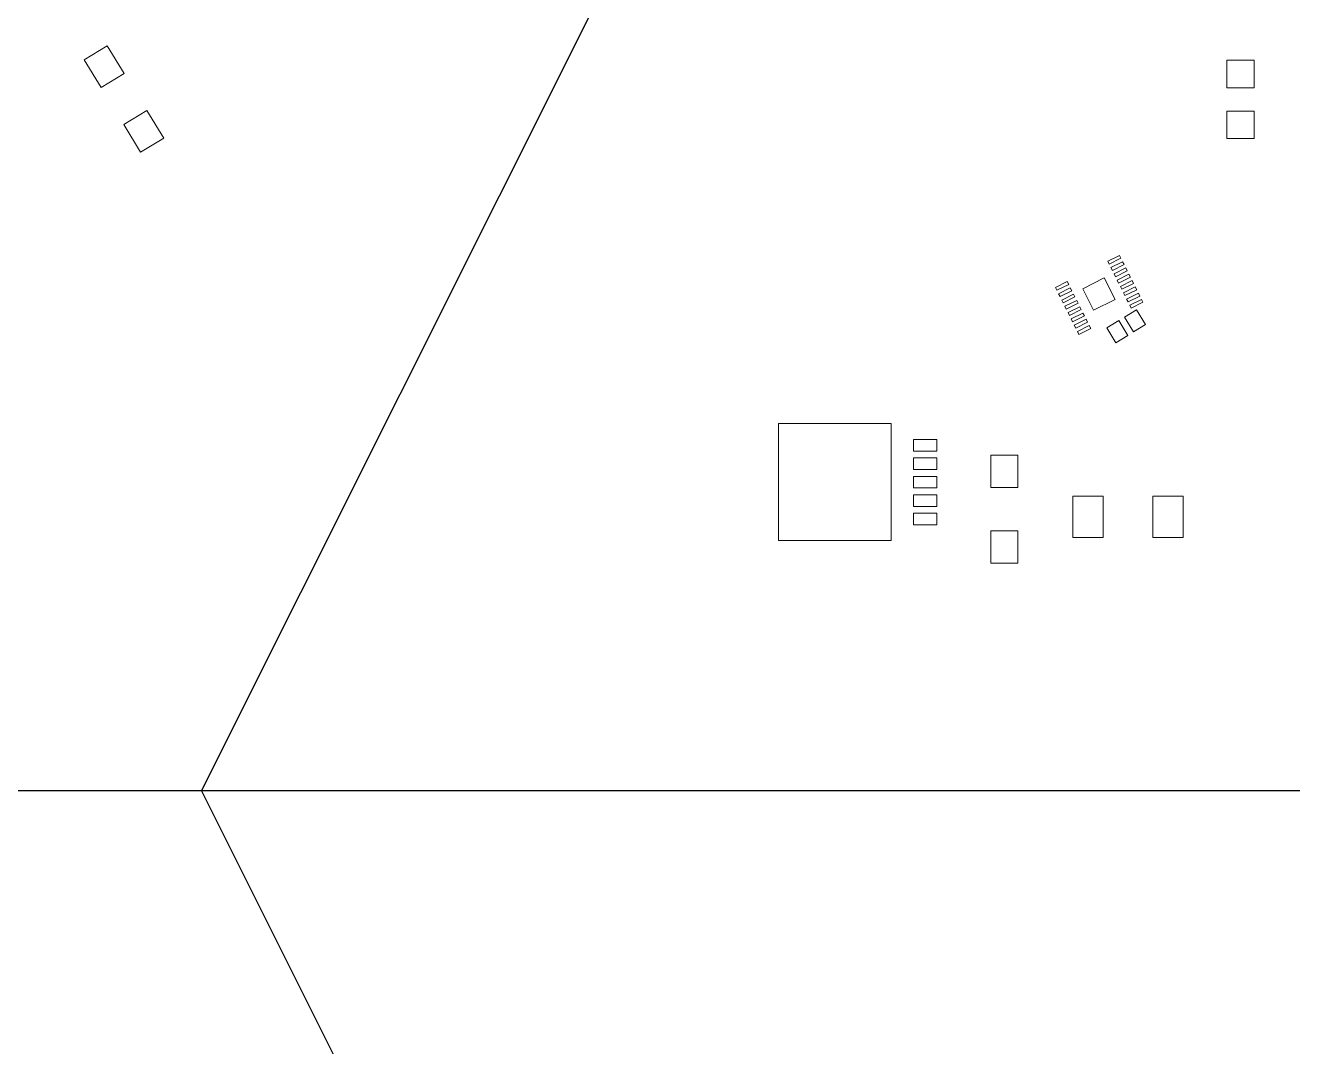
# Model space of a CAD drawing. Header units: inches. Extents: x 70 to 970, y -386 to 214.
# Drawn here: x 294.1 to 411.1, y -198.1 to -103.8 of the extents above; entities that cross this region are included whole.
import ezdxf

# ---------------------------------------------------------------- set-up
doc = ezdxf.new("R2010")
doc.units = ezdxf.units.IN
doc.header["$MEASUREMENT"] = 0

msp = doc.modelspace()

# ---------------------------------------------------------------- linework, layer by layer
at = {"color": 5}
for q in [(356.6, -82.22), (356.6, -266.78)]:
    msp.add_line((310.39, -174.5), q, dxfattribs=at)
at = {"color": 1, "lineweight": 0}
for p, q in [((301.68, -105.7), (299.55, -107.01)), ((303.25, -108.26), (301.68, -105.7)), ((299.55, -107.01), (301.12, -109.57)), ((407.6, -107.04), (405.06, -107.04)), ((405.06, -107.04), (405.06, -109.59)), ((407.6, -109.59), (407.6, -107.04)), ((301.12, -109.57), (303.25, -108.26)), ((405.06, -109.59), (407.6, -109.59)), ((305.34, -111.67), (303.21, -112.98)), ((306.91, -114.23), (305.34, -111.67)), ((405.06, -111.74), (405.06, -114.28)), ((407.6, -111.74), (405.06, -111.74)), ((407.6, -114.28), (407.6, -111.74)), ((303.21, -112.98), (304.77, -115.54)), ((304.77, -115.54), (306.91, -114.23)), ((405.06, -114.28), (407.6, -114.28)), ((395.15, -125.06), (394.06, -125.6)), ((395.28, -125.32), (395.15, -125.06)), ((394.06, -125.6), (394.2, -125.87)), ((394.2, -125.87), (395.28, -125.32)), ((395.44, -125.64), (394.36, -126.18)), ((394.36, -126.18), (394.49, -126.45)), ((394.49, -126.45), (395.58, -125.9)), ((395.73, -126.22), (394.65, -126.76)), ((395.58, -125.9), (395.44, -125.64)), ((395.87, -126.48), (395.73, -126.22)), ((390.32, -127.47), (389.24, -128.02)), ((390.32, -127.47), (389.24, -128.02)), ((390.46, -127.74), (390.32, -127.47)), ((390.46, -127.74), (390.32, -127.47)), ((393.75, -127.14), (391.76, -128.14)), ((394.74, -129.13), (393.75, -127.14)), ((394.65, -126.76), (394.78, -127.03)), ((394.78, -127.03), (395.87, -126.48)), ((396.02, -126.8), (394.94, -127.34)), ((394.94, -127.34), (395.07, -127.61)), ((395.07, -127.61), (396.16, -127.06)), ((396.32, -127.38), (395.23, -127.92)), ((396.16, -127.06), (396.02, -126.8)), ((396.45, -127.65), (396.32, -127.38)), ((389.24, -128.02), (389.37, -128.28)), ((389.24, -128.02), (389.37, -128.28)), ((389.37, -128.28), (390.46, -127.74)), ((389.37, -128.28), (390.46, -127.74)), ((390.61, -128.05), (389.53, -128.6)), ((390.61, -128.05), (389.53, -128.6)), ((389.53, -128.6), (389.66, -128.86)), ((389.53, -128.6), (389.66, -128.86)), ((389.66, -128.86), (390.75, -128.32)), ((389.66, -128.86), (390.75, -128.32)), ((390.91, -128.64), (389.82, -129.18)), ((390.91, -128.64), (389.82, -129.18)), ((390.75, -128.32), (390.61, -128.05)), ((390.75, -128.32), (390.61, -128.05)), ((391.04, -128.9), (390.91, -128.64)), ((391.04, -128.9), (390.91, -128.64)), ((391.76, -128.14), (392.75, -130.13)), ((395.23, -127.92), (395.36, -128.19)), ((395.36, -128.19), (396.45, -127.65)), ((396.61, -127.96), (395.52, -128.51)), ((395.52, -128.51), (395.65, -128.77)), ((395.65, -128.77), (396.74, -128.23)), ((396.9, -128.54), (395.81, -129.09)), ((396.74, -128.23), (396.61, -127.96)), ((397.03, -128.81), (396.9, -128.54)), ((389.82, -129.18), (389.95, -129.45)), ((389.82, -129.18), (389.95, -129.45)), ((389.95, -129.45), (391.04, -128.9)), ((389.95, -129.45), (391.04, -128.9)), ((391.2, -129.22), (390.11, -129.76)), ((391.2, -129.22), (390.11, -129.76)), ((390.11, -129.76), (390.24, -130.03)), ((390.11, -129.76), (390.24, -130.03)), ((390.24, -130.03), (391.33, -129.48)), ((390.24, -130.03), (391.33, -129.48)), ((391.49, -129.8), (390.4, -130.34)), ((391.49, -129.8), (390.4, -130.34)), ((391.33, -129.48), (391.2, -129.22)), ((391.33, -129.48), (391.2, -129.22)), ((391.62, -130.06), (391.49, -129.8)), ((391.62, -130.06), (391.49, -129.8)), ((392.75, -130.13), (394.74, -129.13)), ((395.81, -129.09), (395.94, -129.35)), ((395.94, -129.35), (397.03, -128.81)), ((397.19, -129.12), (396.1, -129.67)), ((396.1, -129.67), (396.24, -129.93)), ((396.24, -129.93), (397.32, -129.39)), ((397.32, -129.39), (397.19, -129.12)), ((390.4, -130.34), (390.53, -130.61)), ((390.4, -130.34), (390.53, -130.61)), ((390.53, -130.61), (391.62, -130.06)), ((390.53, -130.61), (391.62, -130.06)), ((391.78, -130.38), (390.69, -130.92)), ((391.78, -130.38), (390.69, -130.92)), ((390.69, -130.92), (390.82, -131.19)), ((390.69, -130.92), (390.82, -131.19)), ((390.82, -131.19), (391.91, -130.65)), ((390.82, -131.19), (391.91, -130.65)), ((392.07, -130.96), (390.98, -131.5)), ((392.07, -130.96), (390.98, -131.5)), ((391.91, -130.65), (391.78, -130.38)), ((391.91, -130.65), (391.78, -130.38)), ((392.2, -131.23), (392.07, -130.96)), ((392.2, -131.23), (392.07, -130.96)), ((396.71, -130.09), (395.6, -130.77)), ((395.6, -130.77), (396.44, -132.13)), ((397.54, -131.45), (396.71, -130.09)), ((390.98, -131.5), (391.12, -131.77)), ((390.98, -131.5), (391.12, -131.77)), ((391.12, -131.77), (392.2, -131.23)), ((391.12, -131.77), (392.2, -131.23)), ((392.36, -131.54), (391.27, -132.09)), ((392.36, -131.54), (391.27, -132.09)), ((391.27, -132.09), (391.41, -132.35)), ((391.27, -132.09), (391.41, -132.35)), ((391.41, -132.35), (392.49, -131.81)), ((391.41, -132.35), (392.49, -131.81)), ((392.49, -131.81), (392.36, -131.54)), ((392.49, -131.81), (392.36, -131.54)), ((395.09, -131.08), (393.98, -131.76)), ((393.98, -131.76), (394.82, -133.13)), ((395.92, -132.45), (395.09, -131.08)), ((396.44, -132.13), (397.54, -131.45)), ((394.82, -133.13), (395.92, -132.45)), ((363.67, -140.59), (363.67, -151.39)), ((374.08, -140.59), (363.67, -140.59)), ((374.08, -151.39), (374.08, -140.59)), ((376.13, -142.06), (376.13, -143.12)), ((378.29, -142.06), (376.13, -142.06)), ((378.29, -143.12), (378.29, -142.06)), ((376.13, -143.12), (378.29, -143.12)), ((376.13, -143.76), (376.13, -144.83)), ((378.29, -143.76), (376.13, -143.76)), ((378.29, -144.83), (378.29, -143.76)), ((385.77, -143.49), (383.27, -143.49)), ((383.27, -143.49), (383.27, -146.49)), ((385.77, -146.49), (385.77, -143.49)), ((376.13, -144.83), (378.29, -144.83)), ((376.13, -145.46), (376.13, -146.53)), ((378.29, -145.46), (376.13, -145.46)), ((378.29, -146.53), (378.29, -145.46)), ((376.13, -146.53), (378.29, -146.53)), ((376.13, -147.16), (376.13, -148.23)), ((378.29, -147.16), (376.13, -147.16)), ((378.29, -148.23), (378.29, -147.16)), ((383.27, -146.49), (385.77, -146.49)), ((393.64, -147.3), (390.84, -147.3)), ((390.84, -147.3), (390.84, -151.1)), ((393.64, -151.1), (393.64, -147.3)), ((401.04, -147.3), (398.24, -147.3)), ((398.24, -147.3), (398.24, -151.1)), ((401.04, -151.1), (401.04, -147.3)), ((376.13, -148.23), (378.29, -148.23)), ((376.13, -148.86), (376.13, -149.93)), ((378.29, -148.86), (376.13, -148.86)), ((378.29, -149.93), (378.29, -148.86)), ((376.13, -149.93), (378.29, -149.93)), ((385.77, -150.49), (383.27, -150.49)), ((383.27, -150.49), (383.27, -153.49)), ((385.77, -153.49), (385.77, -150.49)), ((363.67, -151.39), (374.08, -151.39)), ((390.84, -151.1), (393.64, -151.1)), ((398.24, -151.1), (401.04, -151.1)), ((383.27, -153.49), (385.77, -153.49))]:
    msp.add_line(p, q, dxfattribs=at)
at = {"color": 4}
msp.add_line((910.39, -174.5), (80.39, -174.5), dxfattribs=at)

doc.saveas('drawing.dxf')
